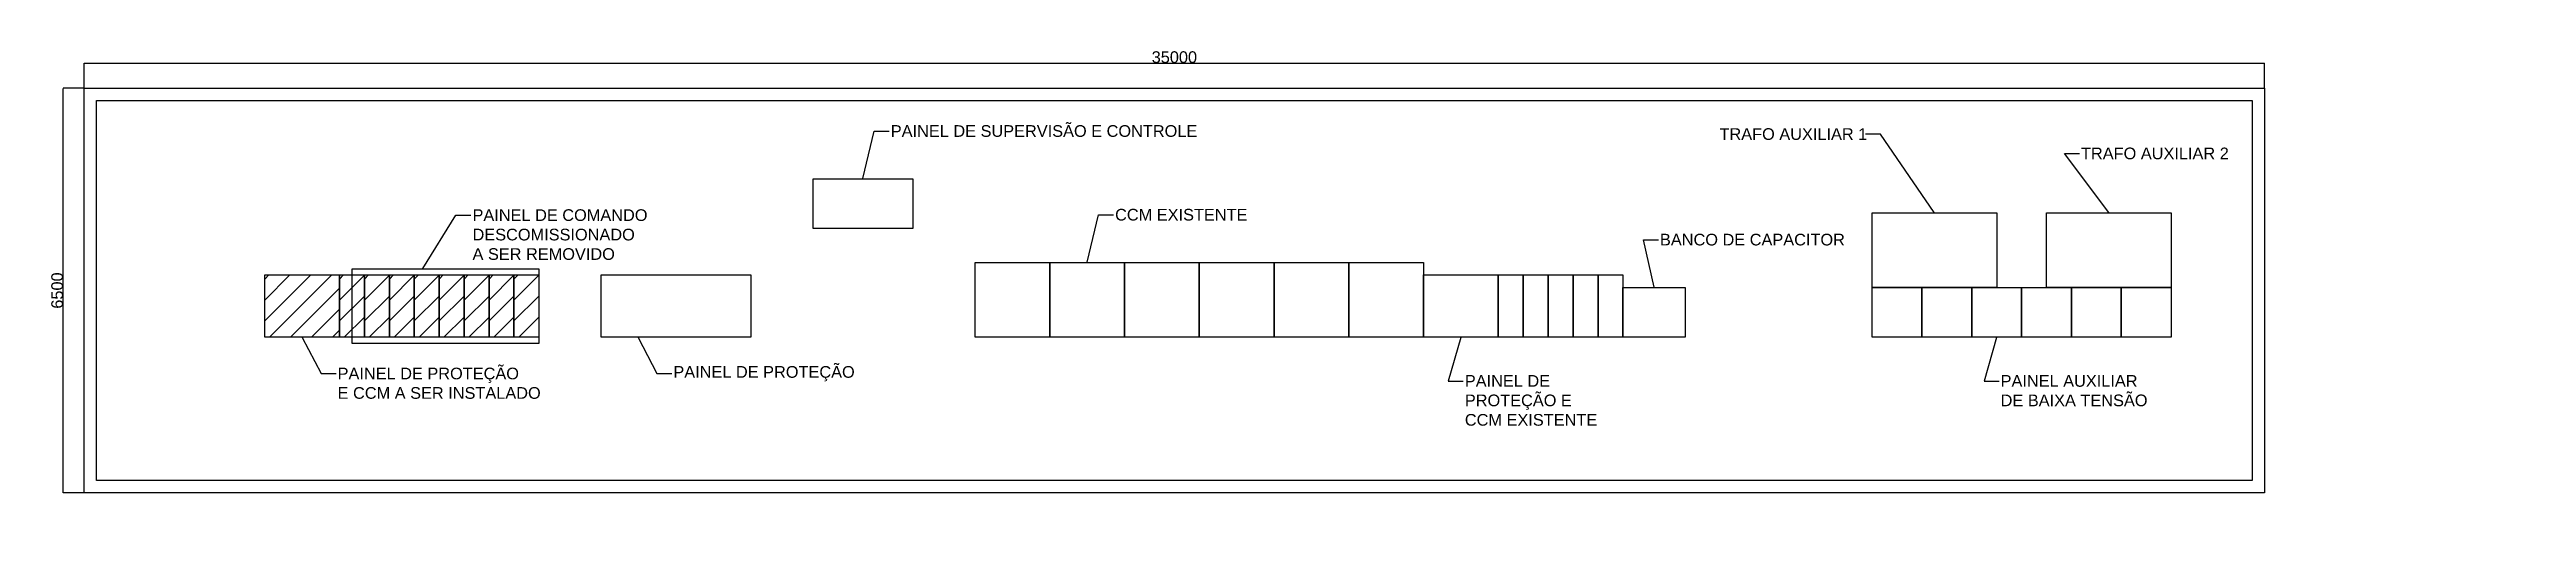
# Model space of a CAD drawing. Header units: millimetres. Extents: x 9445 to 49203, y 1574 to 9120.
import ezdxf
from ezdxf import colors
from ezdxf.entities.mleader import LeaderData, LeaderLine
from ezdxf.math import Vec2, Vec3

# ---------------------------------------------------------------- set-up
doc = ezdxf.new("R2010")
doc.units = ezdxf.units.MM
doc.styles.get("Standard").update_dxf_attribs({"font": 'arial.ttf'})
doc.dimstyles.new('ISO-25', dxfattribs={"dimtxt": 2.5, "dimasz": 2.5, "dimexe": 1.25, "dimexo": 0.625, "dimtad": 1, "dimtxsty": 'Standard', "dimcen": 2.5, "dimadec": 0, "dimazin": 0, "dimtfac": 1, "dimtmove": 0, "dimatfit": 3, "dimfxl": 1, "dimarcsym": 0})

# ---------------------------------------------------------------- blocks, each defined once
blk = doc.blocks.new('*D2')
at = {"color": 0, "lineweight": -2, "transparency": 16777216}
for p, q in [((10000, 8501), (10000, 8902)), ((45000, 8501), (45000, 8902))]:
    blk.add_line(p, q, dxfattribs=at)
at = {"color": 1, "lineweight": -2, "transparency": 16777216}
blk.add_line((10002, 8901), (44998, 8901), dxfattribs=at)
at = {"color": 1, "transparency": 16777216}
for points in [[(10002, 8901), (10002, 8900), (10000, 8901)], [(44998, 8901), (44998, 8900), (45000, 8901)]]:
    blk.add_solid(points, dxfattribs=at)
at = {"layer": 'Defpoints', "color": 0, "transparency": 16777216}
for p in [(45000, 8901), (10000, 8500), (45000, 8500)]:
    blk.add_point(p, dxfattribs=at)
at = {"color": 0, "transparency": 16777216, "insert": (27500, 8997), "char_height": 187.5, "attachment_point": 5}
blk.add_mtext('35000', dxfattribs=at)
blk = doc.blocks.new('*D7')
at = {"color": 0, "lineweight": -2, "transparency": 16777216}
for p, q in [((9999, 8500), (9663, 8500)), ((9999, 2000), (9663, 2000))]:
    blk.add_line(p, q, dxfattribs=at)
at = {"color": 1, "lineweight": -2, "transparency": 16777216}
blk.add_line((9664, 2002), (9664, 8497), dxfattribs=at)
at = {"color": 1, "transparency": 16777216}
for points in [[(9664, 8497), (9665, 8497), (9664, 8500)], [(9664, 2002), (9665, 2002), (9664, 2000)]]:
    blk.add_solid(points, dxfattribs=at)
at = {"layer": 'Defpoints', "color": 0, "transparency": 16777216}
for p in [(9664, 8500), (10000, 8500), (10000, 2000)]:
    blk.add_point(p, dxfattribs=at)
at = {"color": 0, "transparency": 16777216, "insert": (9568, 5250), "char_height": 187.5, "attachment_point": 5, "rotation": 90}
blk.add_mtext('6500', dxfattribs=at)

msp = doc.modelspace()

# ---------------------------------------------------------------- hatches: boundary and pattern name
h = msp.add_hatch()
h.set_pattern_fill('ANSI31', color=252, scale=75)
h.set_pattern_definition([(45, (-13194.28, 219.37), (-168.3798, 168.3798), [])])
h.paths.add_polyline_path([(12900, 5500), (14100, 5500), (14100, 4500), (12900, 4500)])
h = msp.add_hatch()
h.set_pattern_fill('ANSI31', color=252, scale=75)
h.set_pattern_definition([(45, (-11994.28, 219.37), (-168.3798, 168.3798), [])])
h.paths.add_polyline_path([(14100, 5500), (14500, 5500), (14500, 4500), (14100, 4500)])
h = msp.add_hatch()
h.set_pattern_fill('ANSI31', color=252, scale=75)
h.set_pattern_definition([(45, (-11594.28, 219.37), (-168.3798, 168.3798), [])])
h.paths.add_polyline_path([(14500, 5500), (14900, 5500), (14900, 4500), (14500, 4500)])
h = msp.add_hatch()
h.set_pattern_fill('ANSI31', color=252, scale=75)
h.set_pattern_definition([(45, (-11194.28, 219.37), (-168.3798, 168.3798), [])])
h.paths.add_polyline_path([(14900, 5500), (15300, 5500), (15300, 4500), (14900, 4500)])
h = msp.add_hatch()
h.set_pattern_fill('ANSI31', color=252, scale=75)
h.set_pattern_definition([(45, (-10794.28, 219.37), (-168.3798, 168.3798), [])])
h.paths.add_polyline_path([(15300, 5500), (15700, 5500), (15700, 4500), (15300, 4500)])
h = msp.add_hatch()
h.set_pattern_fill('ANSI31', color=252, scale=75)
h.set_pattern_definition([(45, (-10394.28, 219.37), (-168.3798, 168.3798), [])])
h.paths.add_polyline_path([(15700, 5500), (16100, 5500), (16100, 4500), (15700, 4500)])
h = msp.add_hatch()
h.set_pattern_fill('ANSI31', color=252, scale=75)
h.set_pattern_definition([(45, (-9994.28, 219.37), (-168.3798, 168.3798), [])])
h.paths.add_polyline_path([(16100, 5500), (16500, 5500), (16500, 4500), (16100, 4500)])
h = msp.add_hatch()
h.set_pattern_fill('ANSI31', color=252, scale=75)
h.set_pattern_definition([(45, (-9594.28, 219.37), (-168.3798, 168.3798), [])])
h.paths.add_polyline_path([(16500, 5500), (16900, 5500), (16900, 4500), (16500, 4500)])
h = msp.add_hatch()
h.set_pattern_fill('ANSI31', color=252, scale=75)
h.set_pattern_definition([(45, (-9194.28, 219.37), (-168.3798, 168.3798), [])])
h.paths.add_polyline_path([(16900, 5500), (17300, 5500), (17300, 4500), (16900, 4500)])

# ---------------------------------------------------------------- linework, layer by layer
at = {"color": 253, "linetype": 'ByBlock', "lineweight": -2}
msp.add_line((15968.704, 6459.593), (16209.41, 6459.593), dxfattribs=at)
for points in [[(10000, 8500), (45000, 8500), (45000, 2000), (10000, 2000)], [(10200, 8300), (44800, 8300), (44800, 2200), (10200, 2200)]]:
    msp.add_lwpolyline(points, close=True)
at = {"color": 3}
for points in [[(21700, 7044.078), (23300, 7044.078), (23300, 6244.078), (21700, 6244.078)], [(40700, 6500), (40700, 5300), (38700, 5300), (38700, 6500)], [(43500, 6500), (43500, 5300), (41500, 5300), (41500, 6500)], [(24300, 5700), (25500, 5700), (25500, 4500), (24300, 4500)], [(25500, 5700), (26700, 5700), (26700, 4500), (25500, 4500)], [(26700, 5700), (27900, 5700), (27900, 4500), (26700, 4500)], [(27900, 5700), (29100, 5700), (29100, 4500), (27900, 4500)], [(29100, 5700), (30300, 5700), (30300, 4500), (29100, 4500)], [(30300, 5700), (31500, 5700), (31500, 4500), (30300, 4500)], [(12900, 5500), (14100, 5500), (14100, 4500), (12900, 4500)], [(14500, 5500), (14500, 4500), (14100, 4500), (14100, 5500)], [(14900, 5500), (14900, 4500), (14500, 4500), (14500, 5500)], [(15300, 5500), (15300, 4500), (14900, 4500), (14900, 5500)], [(15700, 5500), (15700, 4500), (15300, 4500), (15300, 5500)], [(16100, 5500), (16100, 4500), (15700, 4500), (15700, 5500)], [(16500, 5500), (16500, 4500), (16100, 4500), (16100, 5500)], [(16900, 5500), (16900, 4500), (16500, 4500), (16500, 5500)], [(17300, 5500), (17300, 4500), (16900, 4500), (16900, 5500)], [(18300, 5500), (20700, 5500), (20700, 4500), (18300, 4500)], [(31500, 5500), (32700, 5500), (32700, 4500), (31500, 4500)], [(33100, 5500), (33100, 4500), (32700, 4500), (32700, 5500)], [(33500, 5500), (33500, 4500), (33100, 4500), (33100, 5500)], [(33900, 5500), (33900, 4500), (33500, 4500), (33500, 5500)], [(34300, 5500), (34300, 4500), (33900, 4500), (33900, 5500)], [(34700, 5500), (34700, 4500), (34300, 4500), (34300, 5500)], [(34700, 5300), (35700, 5300), (35700, 4500), (34700, 4500)], [(38700, 5300), (39500, 5300), (39500, 4500), (38700, 4500)], [(39500, 5300), (40300, 5300), (40300, 4500), (39500, 4500)], [(40300, 5300), (41100, 5300), (41100, 4500), (40300, 4500)], [(41100, 5300), (41900, 5300), (41900, 4500), (41100, 4500)], [(41900, 5300), (42700, 5300), (42700, 4500), (41900, 4500)], [(42700, 5300), (43500, 5300), (43500, 4500), (42700, 4500)]]:
    msp.add_lwpolyline(points, close=True, dxfattribs=at)
at = {"color": 253, "linetype": 'ByBlock', "lineweight": -2}
msp.add_lwpolyline([(15436.606, 5603.397), (15968.704, 6459.593)], dxfattribs=at)
at = {"color": 253}
msp.add_lwpolyline([(14300, 5600), (17300, 5600), (17300, 4400), (14300, 4400)], close=True, dxfattribs=at)
msp.add_solid([(15437.173, 5603.045), (15434.495, 5600), (15436.04, 5603.749)], dxfattribs=at)

# ---------------------------------------------------------------- texts
at = {"color": 253, "insert": (16234.41, 6554.941), "char_height": 187.5, "attachment_point": 1}
msp.add_mtext('PAINEL DE COMANDO \\PDESCOMISSIONADO \\PA SER REMOVIDO', dxfattribs=at)

# ---------------------------------------------------------------- dimensions: what is measured, and where the dimension line sits
at = {"color": 1}
dim = msp.add_linear_dim(base=(45000, 8900.866), p1=(10000, 8500), p2=(45000, 8500), dimstyle='ISO-25', override={"dimtxt": 187.5, "dimclrd": 1}, dxfattribs=at)
dim.commit()
dim.dimension.update_dxf_attribs({"geometry": '*D2', "text_midpoint": (27500, 8900.866), "dimtype": 160})
dim = msp.add_linear_dim(base=(9664.27, 8500), p1=(10000, 2000), p2=(10000, 8500), angle=90, dimstyle='ISO-25', override={"dimtxt": 187.5, "dimclrd": 1}, dxfattribs=at)
dim.commit()
dim.dimension.update_dxf_attribs({"geometry": '*D7', "text_midpoint": (9664.27, 5250), "dimtype": 160})

# ---------------------------------------------------------------- leaders
at = {"color": 2}
ml = msp.add_multileader_mtext('Standard', dxfattribs=at)
ml.set_content('PAINEL DE SUPERVISÃO E CONTROLE', color=2)
ml.set_leader_properties()
ml.build(insert=Vec2(0, 0))
ctx = ml.context
ctx.base_point, ctx.char_height, ctx.landing_gap_size, ctx.plane_origin = Vec3(22923.343, 7810.283), 187.5, 25, Vec3(22033.217, 5328.073)
notes = []
notes.append((ctx, [(1, (1, 1, 0), (22682.637, 7810.283), (1, 0), 240.706, [(0, [(22500, 7044.078)], 0, [])])]))
ctx.mtext.insert, ctx.mtext.width, ctx.mtext.flow_direction = Vec3(22948.343, 7905.632), 7150.42815, 5
ml = msp.add_multileader_mtext('Standard', dxfattribs=at)
ml.set_content('TRAFO AUXILIAR 1', color=2)
ml.set_leader_properties()
ml.build(insert=Vec2(0, 0))
ctx = ml.context
ctx.base_point, ctx.char_height, ctx.landing_gap_size, ctx.plane_origin = Vec3(36225.215, 7761.361), 187.5, 25, Vec3(39233.217, 4783.996)
notes.append((ctx, [(0, (1, 1, 0), (38834.219, 7761.361), (-1, 0), 240.706, [(0, [(39700, 6500)], 0, [])])]))
ctx.mtext.insert, ctx.mtext.width, ctx.mtext.flow_direction = Vec3(36250.215, 7856.71), 7150.42815, 5
ml = msp.add_multileader_mtext('Standard', dxfattribs=at)
ml.set_content('TRAFO AUXILIAR 2', color=2)
ml.set_leader_properties()
ml.build(insert=Vec2(0, 0))
ctx = ml.context
ctx.base_point, ctx.char_height, ctx.landing_gap_size, ctx.plane_origin = Vec3(42027.659, 7450.472), 187.5, 25, Vec3(42033.217, 4783.996)
notes.append((ctx, [(1, (1, 1, 0), (41786.953, 7450.472), (1, 0), 240.706, [(0, [(42500, 6500)], 0, [])])]))
ctx.mtext.insert, ctx.mtext.width, ctx.mtext.flow_direction = Vec3(42052.659, 7545.821), 7150.42815, 5
ml = msp.add_multileader_mtext('Standard', dxfattribs=at)
ml.set_content('CCM EXISTENTE', color=2)
ml.set_leader_properties()
ml.build(insert=Vec2(0, 0))
ctx = ml.context
ctx.base_point, ctx.char_height, ctx.landing_gap_size, ctx.plane_origin = Vec3(26523.343, 6466.205), 187.5, 25, Vec3(25633.217, 3983.996)
notes.append((ctx, [(1, (1, 1, 0), (26282.637, 6466.205), (1, 0), 240.706, [(0, [(26100, 5700)], 0, [])])]))
ctx.mtext.insert, ctx.mtext.width, ctx.mtext.flow_direction = Vec3(26548.343, 6561.554), 2304.9659, 5
ml = msp.add_multileader_mtext('Standard', dxfattribs=at)
ml.set_content('BANCO DE CAPACITOR', color=2)
ml.set_leader_properties()
ml.build(insert=Vec2(0, 0))
ctx = ml.context
ctx.base_point, ctx.char_height, ctx.landing_gap_size, ctx.plane_origin = Vec3(35269.529, 6066.205), 187.5, 25, Vec3(34733.217, 3583.996)
notes.append((ctx, [(1, (1, 1, 0), (35028.823, 6066.205), (1, 0), 240.706, [(0, [(35200, 5300)], 0, [])])]))
ctx.mtext.insert, ctx.mtext.width, ctx.mtext.flow_direction = Vec3(35294.529, 6161.554), 7150.42815, 5
ml = msp.add_multileader_mtext('Standard', dxfattribs=at)
ml.set_content('PAINEL DE PROTEÇÃO  \\PE CCM A SER INSTALADO', color=2)
ml.set_leader_properties()
ml.build(insert=Vec2(0, 0))
ctx = ml.context
ctx.base_point, ctx.char_height, ctx.landing_gap_size, ctx.plane_origin = Vec3(14043.964, 3916.354), 187.5, 25, Vec3(13153.838, 1434.144)
notes.append((ctx, [(1, (1, 1, 0), (13803.258, 3916.354), (1, 0), 240.706, [(0, [(13500, 4500)], 0, [])])]))
ctx.mtext.insert, ctx.mtext.flow_direction = Vec3(14068.964, 4011.702), 5
ml = msp.add_multileader_mtext('Standard', dxfattribs=at)
ml.set_content('PAINEL DE PROTEÇÃO', color=2)
ml.set_leader_properties()
ml.build(insert=Vec2(0, 0))
ctx = ml.context
ctx.base_point, ctx.char_height, ctx.landing_gap_size, ctx.plane_origin = Vec3(19433.366, 3916.354), 187.5, 25, Vec3(18543.241, 1434.144)
notes.append((ctx, [(1, (1, 1, 0), (19192.66, 3916.354), (1, 0), 240.706, [(0, [(18889.402, 4500)], 0, [])])]))
ctx.mtext.insert, ctx.mtext.flow_direction = Vec3(19458.366, 4037.026), 5
ml = msp.add_multileader_mtext('Standard', dxfattribs=at)
ml.set_content('PAINEL DE PROTEÇÃO E CCM EXISTENTE', color=2)
ml.set_leader_properties()
ml.build(insert=Vec2(0, 0))
ctx = ml.context
ctx.base_point, ctx.char_height, ctx.landing_gap_size, ctx.plane_origin = Vec3(32137.707, 3797.126), 187.5, 25, Vec3(31247.581, 1314.917)
notes.append((ctx, [(1, (1, 1, 0), (31897.001, 3797.126), (1, 0), 240.706, [(0, [(32100, 4500)], 0, [])])]))
ctx.mtext.insert, ctx.mtext.width, ctx.mtext.flow_direction = Vec3(32162.707, 3892.475), 2304.9659, 5
ml = msp.add_multileader_mtext('Standard', dxfattribs=at)
ml.set_content('PAINEL AUXILIAR DE BAIXA TENSÃO', color=2)
ml.set_leader_properties()
ml.build(insert=Vec2(0, 0))
ctx = ml.context
ctx.base_point, ctx.char_height, ctx.landing_gap_size, ctx.plane_origin = Vec3(40737.707, 3797.126), 187.5, 25, Vec3(39847.581, 1314.917)
notes.append((ctx, [(1, (1, 1, 0), (40497.001, 3797.126), (1, 0), 240.706, [(0, [(40700, 4500)], 0, [])])]))
ctx.mtext.insert, ctx.mtext.width, ctx.mtext.flow_direction = Vec3(40762.707, 3892.475), 2549.4612, 5
for ctx, leaders in notes:
    for number, flags, end, landing, length, lines in leaders:
        leader = LeaderData()
        leader.index, (leader.has_last_leader_line, leader.has_dogleg_vector, leader.attachment_direction) = number, flags
        leader.last_leader_point, leader.dogleg_vector, leader.dogleg_length = Vec3(end), Vec3(landing), length
        for number, points, colour, breaks in lines:
            line = LeaderLine()
            line.index, line.vertices, line.color, line.breaks = number, Vec3.list(points), colors.encode_raw_color(colour), breaks
            leader.lines.append(line)
        ctx.leaders.append(leader)

doc.saveas('drawing.dxf')
